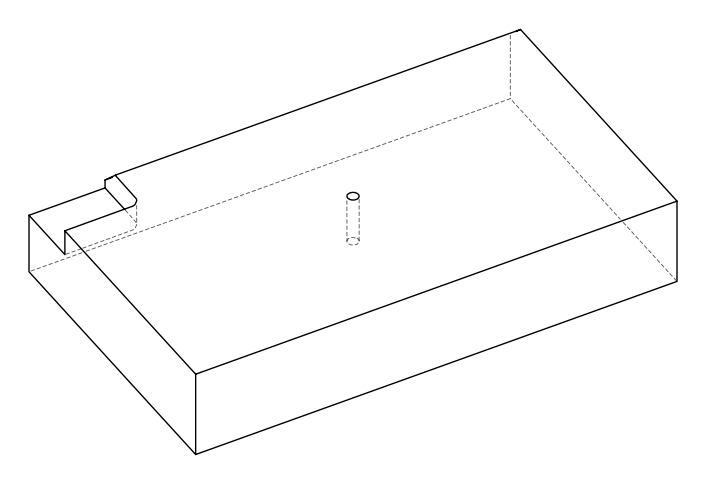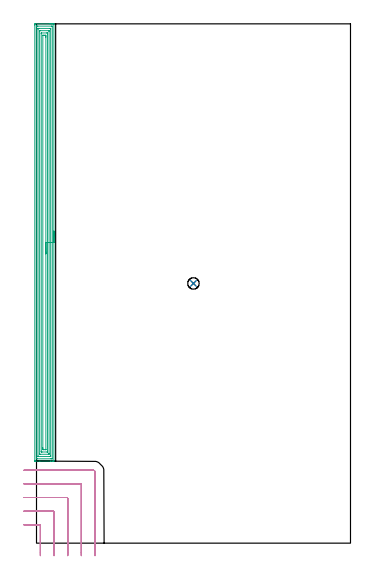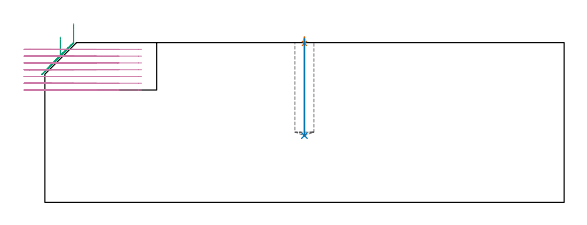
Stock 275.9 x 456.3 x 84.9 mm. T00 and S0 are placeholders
(PLAN: 4 operations, 3 tool changes, 26.1 min)
(1 SPOT_DRILL | STEP1POCKET | NXT0321_9005460120000 | 0.03 min | 1 mm3)
(2 DRILL_BLIND_HOLE_INTO_CENTER | STEP1POCKET | NXT0301_072 | 0.21 min | 3838 mm3)
(3 AREA_MILL | FG_CHAMFER_SURFACE | UGT0205_001 | 18.79 min | 55246 mm3)
(4 MILL_CORNER_NOTCH_RECTANGULAR | CORNER_NOTCH_RECTANGULAR | UGT0201_008 | Follow Part, ap 4, ae 75% | 7.05 min | 106401 mm3)
(TOOL NXT0321_9005460120000 | NC Spot Drill, 142deg, 12mm, Carbide, Uncoated | D12 PA142 FL30 Z2)
(TOOL NXT0301_072 | Carbide Drill 10.1mm [860.1-1010-051A1-MM 2214] | D10.1 PA140 FL71 Z2)
(TOOL UGT0205_001 | Chamfer Mill 20 x 3 x 45 deg. | D20 FL50 Z2)
(TOOL UGT0201_008 | End Mill 16 mm | D16 FL32 Z4)
(OP 1 SPOT_DRILL)
G17 G21 G94 G90
T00 M6
G54
G17 G0 G90 X137.9 Y228.2 S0 M3
G43 Z94.9 H0
G94 G81 G98 Z84.465 F250. R87.9
G80
M5
M2
(OP 2 DRILL_BLIND_HOLE_INTO_CENTER)
G17 G21 G94 G90
T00 M6
G54
G17 G0 G90 X137.9 Y228.2 S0 M3
G43 Z94.9 H1
G94 G81 G98 Z35.5 F250. R86.9
G80
M5
M2
(OP 3 AREA_MILL)
G17 G21 G94 G90
T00 M6
G54
G17 G0 G90 X15.293 Y274.2 S1061 M3
G43 Z94.9 H0
Z94.893
G94 G1 Y274.162 Z94.022 F250.
Y274.048 Z93.157
Y273.859 Z92.305
Y273.597 Z91.473
Y273.263 Z90.667
Y272.86 Z89.893
Y272.392 Z89.157
Y271.86 Z88.465
Y271.271 Z87.822
Y270.628 Z87.233
Y269.936 Z86.702
Y269.2 Z86.233
Y268.426 Z85.83
Y267.62 Z85.496
Y266.788 Z85.234
Y265.936 Z85.045
Y265.072 Z84.931
Y264.2 Z84.893
Y72.26
X15.295 Y72.182 Z84.891
Y72.173 Z84.89
X15.28 Y72.1 Z84.871
X14.96 Z84.559
X14.596 Z84.196
X13.952 Z83.547
X12.748 Z82.345
X12.188 Z81.782
X2.961 Z72.558
X-1.254 Z68.343
X-1.322 Y72.101 Z68.275
X-1.492 Y72.11 Z68.106
X-1.499 Y72.28 Z68.099
X-1.5 Y72.709 Z68.1
Y455.262
X-1.499 Y455.691 Z68.101
X-1.495 Y456.15 Z68.103
X-1.492 Y456.291 Z68.106
X-1.041 Y456.3 Z68.556
X11.586 Z81.181
X12.188 Z81.782
X12.748 Z82.345
X13.07 Z82.666
X13.63 Z83.227
X13.952 Z83.547
X14.596 Z84.196
X14.96 Z84.559
X15.28 Z84.871
X15.295 Y456.227 Z84.89
Y456.217 Z84.891
X15.293 Y456.14 Z84.893
Y264.2
X13.879 Z83.479
X13.878 Y74.29 Z83.478
X13.877 Y74.188 Z83.477
X13.875 Y74.138 Z83.475
X13.873 Y74.119 Z83.473
X13.849 Y74.11 Z83.449
X13.458 Y74.102 Z83.058
X13.07 Y74.101 Z82.67
X12.578 Y74.1 Z82.178
X0.723 Y74.101 Z70.323
X0.228 Y74.103 Z69.828
X0.017 Y74.11 Z69.617
X-0.079 Y74.125 Z69.521
X-0.085 Y74.419 Z69.515
Y74.495
Y454.11
X-0.084 Y454.212 Z69.516
X-0.082 Y454.262 Z69.518
X-0.08 Y454.281 Z69.52
X-0.056 Y454.29 Z69.544
X0.335 Y454.298 Z69.935
X0.723 Y454.299 Z70.323
X1.215 Y454.3 Z70.815
X13.07 Y454.299 Z82.67
X13.566 Y454.297 Z83.166
X13.777 Y454.29 Z83.377
X13.872 Y454.275 Z83.472
X13.878 Y453.981 Z83.478
Y453.905
X13.879 Y264.2 Z83.479
X12.465 Z82.065
X12.464 Y76.894 Z82.064
X12.462 Y76.28 Z82.062
X12.459 Y76.141 Z82.059
X12.458 Y76.115 Z82.058
X12.425 Y76.109 Z82.025
X12.364 Y76.103 Z81.964
X12.188 Y76.101 Z81.788
X11.484 Y76.1 Z81.084
X1.782 Y76.101 Z71.382
X1.605 Y76.105 Z71.205
X1.427 Y76.11 Z71.027
X1.335 Y76.122 Z70.935
X1.332 Y76.187 Z70.932
X1.33 Y76.28 Z70.93
X1.329 Y76.559 Z70.929
Y451.506
X1.331 Y452.12 Z70.931
X1.334 Y452.259 Z70.934
X1.335 Y452.285 Z70.935
X1.368 Y452.291 Z70.968
X1.429 Y452.298 Z71.029
X1.605 Y452.299 Z71.205
X2.309 Y452.3 Z71.909
X12.011 Y452.299 Z81.611
X12.188 Y452.295 Z81.788
X12.366 Y452.29 Z81.966
X12.458 Y452.278 Z82.058
X12.461 Y452.213 Z82.061
X12.463 Y452.12 Z82.063
X12.464 Y451.841 Z82.064
X12.465 Y264.2 Z82.065
X11.05 Z80.65
Y78.958
X11.047 Y78.328 Z80.647
X11.044 Y78.123 Z80.644
X10.848 Y78.11 Z80.448
X10.424 Y78.101 Z80.024
X10.39 Y78.1 Z79.99
X3.335 Z72.935
X2.939 Y78.106 Z72.539
X2.749 Y78.111 Z72.349
X2.747 Y78.221 Z72.347
X2.743 Y78.699 Z72.343
Y449.442
X2.746 Y450.072 Z72.346
X2.749 Y450.277 Z72.349
X2.945 Y450.29 Z72.545
X3.369 Y450.299 Z72.969
X3.403 Y450.3 Z73.003
X10.458 Z80.058
X10.854 Y450.294 Z80.454
X11.044 Y450.289 Z80.644
X11.046 Y450.179 Z80.646
X11.05 Y449.701 Z80.65
Y264.2
X9.636 Z79.236
Y80.649
X9.635 Y80.554 Z79.235
X9.629 Y80.365 Z79.229
X9.615 Y80.11 Z79.215
X9.542 Y80.106 Z79.142
X9.296 Y80.101 Z78.896
X4.886 Y80.1 Z74.486
X4.251 Y80.107 Z73.851
X4.167 Y80.11 Z73.767
X4.16 Y80.459 Z73.76
X4.157 Y80.649 Z73.757
Y80.744
Y447.751
X4.158 Y447.846 Z73.758
X4.164 Y448.035 Z73.764
X4.178 Y448.29 Z73.778
X4.251 Y448.294 Z73.851
X4.497 Y448.299 Z74.097
X8.907 Y448.3 Z78.507
X9.542 Y448.293 Z79.142
X9.626 Y448.29 Z79.226
X9.633 Y447.941 Z79.233
X9.636 Y447.751 Z79.236
Y447.656
Y264.2
X8.222 Z77.822
X8.221 Y82.193 Z77.821
X8.219 Y82.137 Z77.819
X8.215 Y82.116 Z77.815
X8.196 Y82.107 Z77.796
X7.779 Y82.102 Z77.379
X6.438 Y82.1 Z76.038
X6.015 Y82.104 Z75.615
X5.597 Y82.11 Z75.197
X5.578 Y82.529 Z75.178
X5.573 Y82.976 Z75.173
X5.571 Y83.422 Z75.171
Y83.871
X5.572 Y446.207 Z75.172
X5.574 Y446.263 Z75.174
X5.578 Y446.284 Z75.178
X5.597 Y446.293 Z75.197
X6.015 Y446.298 Z75.615
X7.355 Y446.3 Z76.955
X7.779 Y446.296 Z77.379
X8.196 Y446.29 Z77.796
X8.215 Y445.871 Z77.815
X8.22 Y445.424 Z77.82
X8.222 Y444.978 Z77.822
Y444.529
Y264.2
Y263.328 Z77.86
Y262.464 Z77.974
Y261.612 Z78.163
Y260.78 Z78.425
Y259.974 Z78.759
Y259.2 Z79.162
Y258.464 Z79.63
Y257.772 Z80.162
Y257.129 Z80.751
Y256.54 Z81.394
Y256.008 Z82.086
Y255.54 Z82.822
Y255.137 Z83.596
Y254.803 Z84.402
Y254.541 Z85.234
Y254.352 Z86.086
Y254.238 Z86.95
Y254.2 Z87.822
G0 Z94.9
M5
M2
(OP 4 MILL_CORNER_NOTCH_RECTANGULAR)
G17 G21 G94 G90
T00 M6
G54
G17 G0 G90 X3.4 Y-11. S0 M3
G43 Z94.9 H0
Z81.3
G94 G1 Y-8. F250.
Y15.305 F500.
G3 X2.605 Y16.1 R0.8
G1 X-7.746
X-8. Y16.101
X-11. Y16.117 F250.
G0 Z94.9
X15.4 Y-11.
Z81.3
G1 Y-8.
Y27.305 F500.
G3 X14.605 Y28.1 R0.8
G1 X-7.746
X-8. Y28.101
X-11. Y28.122 F250.
G0 Z94.9
X27.4 Y-11.
Z81.3
G1 Y-8.
Y39.305 F500.
G3 X26.605 Y40.1 R0.8
G1 X-7.746
G2 X-8. Y40.101 R24.
G1 X-11. Y40.133 F250.
G0 Z94.9
X39.4 Y-11.
Z81.3
G1 Y-8.
Y51.304 F500.
G3 X38.604 Y52.1 R0.8
G1 X-7.746
G2 X-8. Y52.103 R12.
G1 X-10.999 Y52.166 F250.
G0 Z94.9
X51.4 Y-11.
Z81.3
G1 Y-8.
Y62.5 F500.
G3 X49.8 Y64.1 R1.6
G1 X-7.746
X-10.746 F250.
G0 Z94.9
X3.4 Y-11.
Z77.7
G1 Y-8.
Y15.305 F500.
G3 X2.605 Y16.1 R0.8
G1 X-7.746
X-8. Y16.101
X-11. Y16.117 F250.
G0 Z94.9
X15.4 Y-11.
Z77.7
G1 Y-8.
Y27.305 F500.
G3 X14.605 Y28.1 R0.8
G1 X-7.746
X-8. Y28.101
X-11. Y28.122 F250.
G0 Z94.9
X27.4 Y-11.
Z77.7
G1 Y-8.
Y39.305 F500.
G3 X26.605 Y40.1 R0.8
G1 X-7.746
G2 X-8. Y40.101 R24.
G1 X-11. Y40.133 F250.
G0 Z94.9
X39.4 Y-11.
Z77.7
G1 Y-8.
Y51.304 F500.
G3 X38.604 Y52.1 R0.8
G1 X-7.746
G2 X-8. Y52.103 R12.
G1 X-10.999 Y52.166 F250.
G0 Z94.9
X51.4 Y-11.
Z77.7
G1 Y-8.
Y62.5 F500.
G3 X49.8 Y64.1 R1.6
G1 X-7.746
X-10.746 F250.
G0 Z94.9
X3.4 Y-11.
Z74.1
G1 Y-8.
Y15.305 F500.
G3 X2.605 Y16.1 R0.8
G1 X-8.
X-11. F250.
G0 Z94.9
X15.4 Y-11.
Z74.1
G1 Y-8.
Y27.305 F500.
G3 X14.605 Y28.1 R0.8
G1 X-8.
X-11. F250.
G0 Z94.9
X27.4 Y-11.
Z74.1
G1 Y-8.
Y39.305 F500.
G3 X26.605 Y40.1 R0.8
G1 X-8.
X-11. F250.
G0 Z94.9
X39.4 Y-11.
Z74.1
G1 Y-8.
Y51.304 F500.
G3 X38.604 Y52.1 R0.8
G1 X-8.
X-11. F250.
G0 Z94.9
X51.4 Y-11.
Z74.1
G1 Y-8.
Y62.5 F500.
G3 X49.8 Y64.1 R1.6
G1 X-8.
X-11. F250.
G0 Z94.9
X3.4 Y-11.
Z70.5
G1 Y-8.
Y15.305 F500.
G3 X2.605 Y16.1 R0.8
G1 X-8.
X-11. F250.
G0 Z94.9
X15.4 Y-11.
Z70.5
G1 Y-8.
Y27.305 F500.
G3 X14.605 Y28.1 R0.8
G1 X-8.
X-11. F250.
G0 Z94.9
X27.4 Y-11.
Z70.5
G1 Y-8.
Y39.305 F500.
G3 X26.605 Y40.1 R0.8
G1 X-8.
X-11. F250.
G0 Z94.9
X39.4 Y-11.
Z70.5
G1 Y-8.
Y51.304 F500.
G3 X38.604 Y52.1 R0.8
G1 X-8.
X-11. F250.
G0 Z94.9
X51.4 Y-11.
Z70.5
G1 Y-8.
Y62.5 F500.
G3 X49.8 Y64.1 R1.6
G1 X-8.
X-11. F250.
G0 Z94.9
X3.4 Y-11.
Z66.9
G1 Y-8.
Y15.305 F500.
G3 X2.605 Y16.1 R0.8
G1 X-8.
X-11. F250.
G0 Z94.9
X15.4 Y-11.
Z66.9
G1 Y-8.
Y27.305 F500.
G3 X14.605 Y28.1 R0.8
G1 X-8.
X-11. F250.
G0 Z94.9
X27.4 Y-11.
Z66.9
G1 Y-8.
Y39.305 F500.
G3 X26.605 Y40.1 R0.8
G1 X-8.
X-11. F250.
G0 Z94.9
X39.4 Y-11.
Z66.9
G1 Y-8.
Y51.304 F500.
G3 X38.604 Y52.1 R0.8
G1 X-8.
X-11. F250.
G0 Z94.9
X51.4 Y-11.
Z66.9
G1 Y-8.
Y62.5 F500.
G3 X49.8 Y64.1 R1.6
G1 X-8.
X-11. F250.
G0 Z94.9
X3.4 Y-11.
Z63.3
G1 Y-8.
Y15.305 F500.
G3 X2.605 Y16.1 R0.8
G1 X-8.
X-11. F250.
G0 Z94.9
X15.4 Y-11.
Z63.3
G1 Y-8.
Y27.305 F500.
G3 X14.605 Y28.1 R0.8
G1 X-8.
X-11. F250.
G0 Z94.9
X27.4 Y-11.
Z63.3
G1 Y-8.
Y39.305 F500.
G3 X26.605 Y40.1 R0.8
G1 X-8.
X-11. F250.
G0 Z94.9
X39.4 Y-11.
Z63.3
G1 Y-8.
Y51.304 F500.
G3 X38.604 Y52.1 R0.8
G1 X-8.
X-11. F250.
G0 Z94.9
X51.4 Y-11.
Z63.3
G1 Y-8.
Y62.5 F500.
G3 X49.8 Y64.1 R1.6
G1 X-8.
X-11. F250.
G0 Z94.9
X3.4 Y-11.
Z59.7
G1 Y-8.
Y15.305 F500.
G3 X2.605 Y16.1 R0.8
G1 X-8.
X-11. F250.
G0 Z94.9
X15.4 Y-11.
Z59.7
G1 Y-8.
Y27.305 F500.
G3 X14.605 Y28.1 R0.8
G1 X-8.
X-11. F250.
G0 Z94.9
X27.4 Y-11.
Z59.7
G1 Y-8.
Y39.305 F500.
G3 X26.605 Y40.1 R0.8
G1 X-8.
X-11. F250.
G0 Z94.9
X39.4 Y-11.
Z59.7
G1 Y-8.
Y51.304 F500.
G3 X38.604 Y52.1 R0.8
G1 X-8.
X-11. F250.
G0 Z94.9
X51.4 Y-11.
Z59.7
G1 Y-8.
Y62.5 F500.
G3 X49.8 Y64.1 R1.6
G1 X-8.
X-11. F250.
G0 Z94.9
M5
M2
